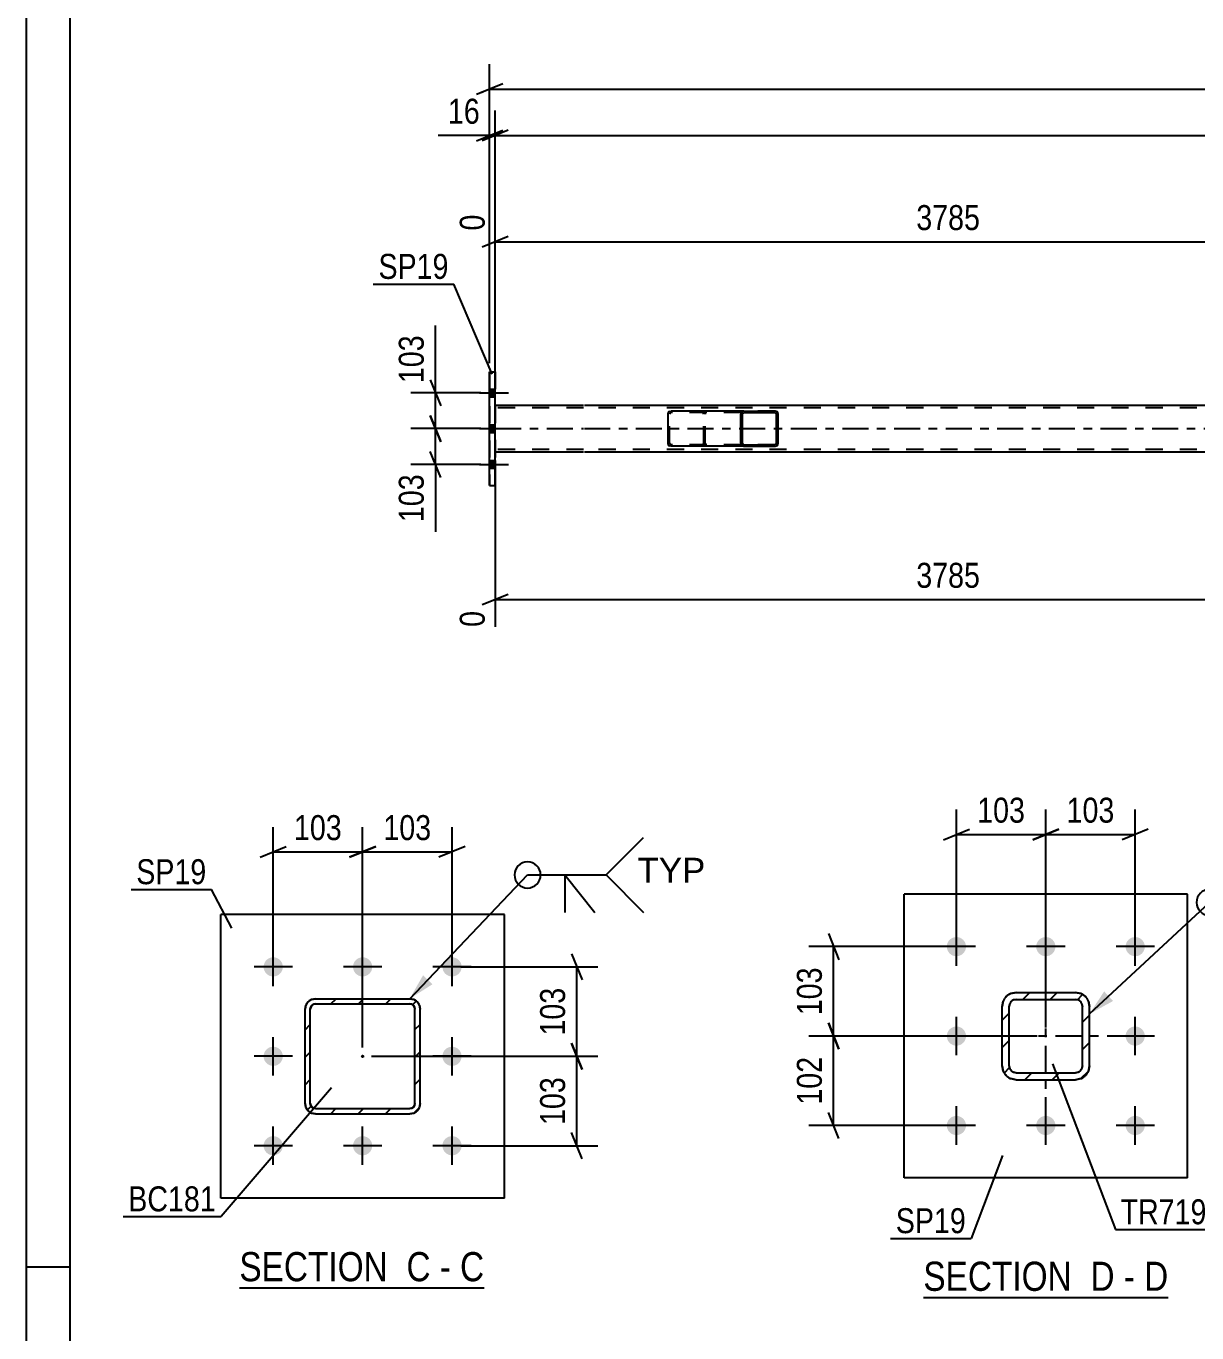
# Model space of a CAD drawing. Header units: millimetres. Extents: x 0 to 841, y 0 to 594.
# Drawn here: x 0 to 134.2, y 141.5 to 291.2 of the extents above; entities that cross this region are included whole.
import ezdxf

# ---------------------------------------------------------------- set-up
doc = ezdxf.new("R2010")
doc.units = ezdxf.units.MM
doc.linetypes.add('DXK_LINE_DOT2', pattern=[3.9198, 1.9599, -1.9599])
doc.linetypes.add('DXK_LINE_DOT3', pattern=[5.9187, 2.979, -0.9799, 0.9799, -0.9799])
doc.styles.add('Arial', font='ARIAL.TTF', dxfattribs={"height": 0.2})
doc.styles.add('Arial Narrow', font='ARIALN.TTF', dxfattribs={"height": 0.2})

# ---------------------------------------------------------------- blocks, each defined once
blk = doc.blocks.new('Unknown-318884928-1133')
at = {"color": 5, "linetype": 'Continuous'}
for p, q in [((0, 594), (0, 0)), ((5, 589), (5, 5)), ((5, 149), (0, 149))]:
    blk.add_line(p, q, dxfattribs=at)
blk = doc.blocks.new('Unknown-318884928-13 - 6972')
at = {"color": 6, "linetype": 'Continuous'}
blk.add_line((24.45, 146.64), (52.52, 146.64), dxfattribs=at)
at = {"color": 0, "linetype": 'Continuous'}
for points in [[(42.56, 147.39), (42.56, 150.89), (24.45, 150.89), (24.45, 147.39)], [(46.38, 147.39), (46.38, 150.89), (43.61, 150.89), (43.61, 147.39)], [(48.7, 147.39), (48.7, 150.89), (47.43, 150.89), (47.43, 147.39)], [(52.52, 147.39), (52.52, 150.89), (49.75, 150.89), (49.75, 147.39)]]:
    blk.add_wipeout(points, dxfattribs=at)
at = {"color": 7, "linetype": 'Continuous', "style": 'Arial Narrow'}
for s, p in [('SECTION ', (24.45, 147.39)), ('C', (43.61, 147.39)), ('C', (49.75, 147.39)), ('-', (47.43, 147.39))]:
    blk.add_text(s, height=3.34, dxfattribs=at).set_placement(p)
blk = doc.blocks.new('Unknown-318884928-14 - 1578')
at = {"color": 6, "linetype": 'Continuous'}
blk.add_line((102.87, 145.54), (130.94, 145.54), dxfattribs=at)
at = {"color": 0, "linetype": 'Continuous'}
for points in [[(120.98, 146.29), (120.98, 149.79), (102.87, 149.79), (102.87, 146.29)], [(124.8, 146.29), (124.8, 149.79), (122.03, 149.79), (122.03, 146.29)], [(127.13, 146.29), (127.13, 149.79), (125.85, 149.79), (125.85, 146.29)], [(130.94, 146.29), (130.94, 149.79), (128.18, 149.79), (128.18, 146.29)]]:
    blk.add_wipeout(points, dxfattribs=at)
at = {"color": 7, "linetype": 'Continuous', "style": 'Arial Narrow'}
for s, p in [('SECTION ', (102.87, 146.29)), ('D', (122.03, 146.29)), ('D', (128.18, 146.29)), ('-', (125.85, 146.29))]:
    blk.add_text(s, height=3.34, dxfattribs=at).set_placement(p)
blk = doc.blocks.new('Part-318884928-5664 - 5561')
at = {"linetype": 'Continuous'}
h = blk.add_hatch(dxfattribs=at)
h.set_pattern_fill('', scale=0.7, style=0, pattern_type=0)
h.set_pattern_definition([(45, (86.1834, 246.9117), (-1.57154, 1.57154), [])])
h.paths.add_polyline_path([(86.21, 246.79), (86.18, 246.91), (86.11, 247.02), (86, 247.08), (85.87, 247.11), (82.29, 247.11), (82.16, 247.08), (82.05, 247.02), (81.98, 246.91), (81.95, 246.79), (81.95, 243.43), (81.98, 243.31), (82.05, 243.2), (82.16, 243.13), (82.29, 243.11), (85.87, 243.11), (86, 243.13), (86.11, 243.2), (86.18, 243.31), (86.21, 243.43)])
h.paths.add_polyline_path([(86.03, 243.37), (85.99, 243.32), (85.93, 243.28), (85.87, 243.27), (82.29, 243.27), (82.23, 243.28), (82.17, 243.32), (82.14, 243.37), (82.12, 243.43), (82.12, 246.79), (82.14, 246.85), (82.17, 246.9), (82.23, 246.94), (82.29, 246.95), (85.87, 246.95), (85.93, 246.94), (85.99, 246.9), (86.03, 246.85), (86.04, 246.79), (86.04, 243.43)])
at = {"color": 2, "linetype": 'Continuous'}
for p, q in [((73.6, 246.79), (73.63, 246.91)), ((73.6, 243.43), (73.6, 246.79)), ((73.81, 247.08), (73.94, 247.11)), ((82.29, 247.11), (73.94, 247.11)), ((81.98, 246.91), (81.95, 246.79)), ((81.95, 243.43), (81.95, 246.79)), ((82.12, 246.79), (82.14, 246.85)), ((82.12, 243.43), (82.12, 246.79)), ((82.14, 246.85), (82.17, 246.9)), ((82.29, 247.11), (82.16, 247.08)), ((82.17, 246.9), (82.23, 246.94)), ((82.23, 246.94), (82.29, 246.95)), ((82.29, 247.11), (85.87, 247.11)), ((82.29, 246.95), (85.87, 246.95)), ((86, 247.08), (85.87, 247.11)), ((85.87, 246.95), (85.93, 246.94)), ((85.93, 246.94), (85.99, 246.9)), ((85.99, 246.9), (86.03, 246.85)), ((86.03, 246.85), (86.04, 246.79)), ((86.04, 243.43), (86.04, 246.79)), ((86.21, 246.79), (86.18, 246.91)), ((86.21, 243.43), (86.21, 246.79)), ((73.63, 243.31), (73.6, 243.43)), ((73.94, 243.11), (73.81, 243.13)), ((82.29, 243.11), (73.94, 243.11)), ((81.95, 243.43), (81.98, 243.31)), ((82.14, 243.37), (82.12, 243.43)), ((82.17, 243.32), (82.14, 243.37)), ((82.16, 243.13), (82.29, 243.11)), ((82.23, 243.28), (82.17, 243.32)), ((82.29, 243.27), (82.23, 243.28)), ((82.29, 243.27), (85.87, 243.27)), ((82.29, 243.11), (85.87, 243.11)), ((85.93, 243.28), (85.87, 243.27)), ((85.87, 243.11), (86, 243.13)), ((85.99, 243.32), (85.93, 243.28)), ((86.03, 243.37), (85.99, 243.32)), ((86.04, 243.43), (86.03, 243.37)), ((86.18, 243.31), (86.21, 243.43))]:
    blk.add_line(p, q, dxfattribs=at)
at = {"color": 7, "linetype": 'DXK_LINE_DOT2'}
for p, q in [((73.79, 246.85), (73.77, 246.79)), ((73.77, 243.43), (73.77, 246.79)), ((73.82, 246.9), (73.79, 246.85)), ((73.88, 246.94), (73.82, 246.9)), ((73.94, 246.95), (73.88, 246.94)), ((85.87, 246.95), (73.94, 246.95)), ((77.52, 247.11), (77.65, 247.08)), ((77.58, 246.94), (77.52, 246.95)), ((77.64, 246.9), (77.58, 246.94)), ((77.68, 246.85), (77.64, 246.9)), ((77.69, 246.79), (77.68, 246.85)), ((77.69, 243.43), (77.69, 246.79)), ((77.83, 246.91), (77.86, 246.79)), ((77.86, 243.43), (77.86, 246.79)), ((85.87, 247.11), (82.29, 247.11)), ((73.77, 243.43), (73.79, 243.37)), ((73.79, 243.37), (73.82, 243.32)), ((73.82, 243.32), (73.88, 243.28)), ((73.88, 243.28), (73.94, 243.27)), ((85.87, 243.27), (73.94, 243.27)), ((77.52, 243.27), (77.58, 243.28)), ((77.65, 243.13), (77.52, 243.11)), ((77.58, 243.28), (77.64, 243.32)), ((77.64, 243.32), (77.68, 243.37)), ((77.68, 243.37), (77.69, 243.43)), ((77.86, 243.43), (77.83, 243.31)), ((85.87, 243.11), (82.29, 243.11))]:
    blk.add_line(p, q, dxfattribs=at)
at = {"color": 2, "linetype": 'Continuous'}
for centre, start, end in [((73.93, 246.78), 110.7583, 155.6801), ((82.28, 246.78), 110.7583, 155.68), ((85.88, 246.78), 24.32, 69.2417), ((73.93, 243.44), 204.3199, 249.2417), ((82.28, 243.44), 204.32, 249.2417), ((85.88, 243.44), 290.7583, 335.68)]:
    blk.add_arc(centre, 0.331, start, end, dxfattribs=at)
at = {"color": 7, "linetype": 'DXK_LINE_DOT2'}
for centre, start, end in [((77.53, 246.78), 24.3199, 69.2417), ((77.53, 243.44), 290.7583, 335.6801)]:
    blk.add_arc(centre, 0.331, start, end, dxfattribs=at)
blk = doc.blocks.new('Part-318884928-5661 - 5561')
at = {"color": 2, "linetype": 'Continuous'}
for p, q in [((53.14, 251.61), (53.78, 251.61)), ((53.14, 238.61), (53.14, 251.61)), ((53.78, 238.61), (53.78, 251.61)), ((53.14, 238.61), (53.78, 238.61))]:
    blk.add_line(p, q, dxfattribs=at)
at = {"color": 7, "linetype": 'DXK_LINE_DOT2'}
for p, q in [((53.14, 251.61), (53.14, 251.61)), ((53.14, 251.61), (53.14, 238.61)), ((53.78, 251.61), (53.78, 238.61)), ((53.14, 238.61), (53.14, 238.61))]:
    blk.add_line(p, q, dxfattribs=at)
blk = doc.blocks.new('Part-318884928-5733 - 5561')
at = {"color": 2, "linetype": 'Continuous'}
for p, q in [((63.9, 247.75), (53.78, 247.75)), ((156.85, 247.75), (64, 247.75)), ((53.78, 242.47), (63.9, 242.47)), ((64, 242.47), (156.85, 242.47))]:
    blk.add_line(p, q, dxfattribs=at)
at = {"color": 7, "linetype": 'DXK_LINE_DOT2'}
for p, q in [((53.78, 247.75), (53.78, 247.75)), ((53.78, 247.75), (53.78, 242.47)), ((53.78, 242.47), (53.78, 247.75)), ((53.78, 247.75), (53.78, 247.75)), ((63.9, 247.51), (53.78, 247.51)), ((726.12, 247.51), (64, 247.51)), ((63.9, 242.71), (53.78, 242.71)), ((726.12, 242.71), (64, 242.71)), ((53.78, 242.47), (53.78, 242.47)), ((53.78, 242.47), (53.78, 242.47))]:
    blk.add_line(p, q, dxfattribs=at)
at = {"color": 7, "linetype": 'DXK_LINE_DOT3'}
for p, q in [((53.78, 245.11), (63.9, 245.11)), ((64, 245.11), (726.12, 245.11))]:
    blk.add_line(p, q, dxfattribs=at)
blk = doc.blocks.new('Bolt-318884928-5783 - 5561')
at = {"linetype": 'Continuous'}
for points in [[(53.78, 248.77), (53.78, 249.65), (53.14, 249.65), (53.14, 248.77)], [(53.78, 248.77), (53.78, 249.65), (53.14, 249.65), (53.14, 248.77)], [(53.78, 248.77), (53.78, 249.65), (53.14, 249.65), (53.14, 248.77)], [(53.78, 244.67), (53.78, 245.55), (53.14, 245.55), (53.14, 244.67)], [(53.78, 244.67), (53.78, 245.55), (53.14, 245.55), (53.14, 244.67)], [(53.78, 240.57), (53.78, 241.45), (53.14, 241.45), (53.14, 240.57)], [(53.78, 240.57), (53.78, 241.45), (53.14, 241.45), (53.14, 240.57)], [(53.78, 240.57), (53.78, 241.45), (53.14, 241.45), (53.14, 240.57)]]:
    blk.add_hatch(color=1, dxfattribs=at).paths.add_polyline_path(points)
at = {"color": 1, "linetype": 'Continuous'}
for p, q in [((51.98, 249.21), (55.3, 249.21)), ((51.98, 249.21), (55.3, 249.21)), ((51.98, 249.21), (55.3, 249.21)), ((53.14, 249.65), (53.78, 249.65)), ((53.14, 249.65), (53.78, 249.65)), ((53.14, 249.65), (53.78, 249.65)), ((53.14, 248.77), (53.78, 248.77)), ((53.14, 248.77), (53.78, 248.77)), ((53.14, 248.77), (53.78, 248.77)), ((51.98, 245.11), (55.3, 245.11)), ((51.98, 245.11), (55.3, 245.11)), ((53.14, 245.55), (53.78, 245.55)), ((53.14, 245.55), (53.78, 245.55)), ((53.14, 244.67), (53.78, 244.67)), ((53.14, 244.67), (53.78, 244.67)), ((53.14, 241.45), (53.78, 241.45)), ((53.14, 241.45), (53.78, 241.45)), ((53.14, 241.45), (53.78, 241.45)), ((51.98, 241.01), (55.3, 241.01)), ((51.98, 241.01), (55.3, 241.01)), ((51.98, 241.01), (55.3, 241.01)), ((53.14, 240.57), (53.78, 240.57)), ((53.14, 240.57), (53.78, 240.57)), ((53.14, 240.57), (53.78, 240.57))]:
    blk.add_line(p, q, dxfattribs=at)
blk = doc.blocks.new('Bolt-318884928-7045 - 6972')
at = {"linetype": 'Continuous'}
for points in [[(28.33, 182.32, -1), (28.33, 184.52, -1)], [(38.58, 182.32, -1), (38.58, 184.52, -1)], [(48.83, 182.32, -1), (48.83, 184.52, -1)], [(28.33, 172.07, -1), (28.33, 174.27, -1)], [(48.83, 172.07, -1), (48.83, 174.27, -1)], [(28.33, 161.82, -1), (28.33, 164.02, -1)], [(38.58, 161.82, -1), (38.58, 164.02, -1)], [(48.83, 161.82, -1), (48.83, 164.02, -1)]]:
    blk.add_hatch(color=1, dxfattribs=at).paths.add_polyline_path(points)
at = {"color": 1, "linetype": 'Continuous'}
for p, q in [((28.33, 181.22), (28.33, 185.62)), ((38.58, 181.22), (38.58, 185.62)), ((48.83, 181.22), (48.83, 185.62)), ((30.53, 183.42), (26.13, 183.42)), ((40.78, 183.42), (36.38, 183.42)), ((51.03, 183.42), (46.63, 183.42)), ((28.33, 170.97), (28.33, 175.37)), ((48.83, 170.97), (48.83, 175.37)), ((30.53, 173.17), (26.13, 173.17)), ((51.03, 173.17), (46.63, 173.17)), ((28.33, 160.72), (28.33, 165.12)), ((38.58, 160.72), (38.58, 165.12)), ((48.83, 160.72), (48.83, 165.12)), ((30.53, 162.92), (26.13, 162.92)), ((40.78, 162.92), (36.38, 162.92)), ((51.03, 162.92), (46.63, 162.92))]:
    blk.add_line(p, q, dxfattribs=at)
blk = doc.blocks.new('Part-318884928-7051 - 6972')
at = {"color": 2, "linetype": 'Continuous'}
for p, q in [((54.83, 189.42), (22.33, 189.42)), ((22.33, 156.92), (22.33, 189.42)), ((54.83, 156.92), (54.83, 189.42)), ((54.83, 156.92), (22.33, 156.92))]:
    blk.add_line(p, q, dxfattribs=at)
blk = doc.blocks.new('Part-318884928-7102 - 6972')
at = {"linetype": 'Continuous'}
h = blk.add_hatch(dxfattribs=at)
h.set_pattern_fill('', scale=0.7, style=0, pattern_type=0)
h.set_pattern_definition([(45, (44.441, 166.6632), (-1.57154, 1.57154), [])])
h.paths.add_polyline_path([(43.98, 166.57), (44.44, 166.66), (44.83, 166.92), (45.09, 167.31), (45.18, 167.77), (45.18, 178.57), (45.09, 179.03), (44.83, 179.42), (44.44, 179.68), (43.98, 179.77), (33.18, 179.77), (32.72, 179.68), (32.33, 179.42), (32.07, 179.03), (31.98, 178.57), (31.98, 167.77), (32.07, 167.31), (32.33, 166.92), (32.72, 166.66), (33.18, 166.57)])
h.paths.add_polyline_path([(33.18, 167.17), (32.95, 167.22), (32.76, 167.35), (32.63, 167.54), (32.58, 167.77), (32.58, 178.57), (32.63, 178.8), (32.76, 179), (32.95, 179.13), (33.18, 179.17), (43.98, 179.17), (44.21, 179.13), (44.41, 179), (44.54, 178.8), (44.58, 178.57), (44.58, 167.77), (44.54, 167.54), (44.41, 167.35), (44.21, 167.22), (43.98, 167.17)])
blk.add_hatch(color=30, dxfattribs=at).paths.add_polyline_path([(38.58, 173.07, -1), (38.58, 173.27, -1)])
at = {"color": 7, "linetype": 'DXK_LINE_DOT2'}
for p, q in [((32.72, 179.68), (33.18, 179.77)), ((33.18, 179.77), (43.98, 179.77)), ((43.98, 179.77), (44.44, 179.68)), ((31.98, 178.57), (32.07, 179.03)), ((31.98, 167.77), (31.98, 178.57)), ((32.63, 178.8), (32.58, 178.57)), ((32.58, 167.77), (32.58, 178.57)), ((32.76, 179), (32.63, 178.8)), ((32.95, 179.13), (32.76, 179)), ((33.18, 179.17), (32.95, 179.13)), ((33.18, 179.17), (43.98, 179.17)), ((44.21, 179.13), (43.98, 179.17)), ((44.41, 179), (44.21, 179.13)), ((44.54, 178.8), (44.41, 179)), ((44.58, 178.57), (44.54, 178.8)), ((44.58, 167.77), (44.58, 178.57)), ((45.09, 179.03), (45.18, 178.57)), ((45.18, 167.77), (45.18, 178.57)), ((32.07, 167.31), (31.98, 167.77)), ((32.58, 167.77), (32.63, 167.54)), ((44.54, 167.54), (44.58, 167.77)), ((45.18, 167.77), (45.09, 167.31)), ((32.63, 167.54), (32.76, 167.35)), ((33.18, 166.57), (32.72, 166.66)), ((32.76, 167.35), (32.95, 167.22)), ((32.95, 167.22), (33.18, 167.17)), ((33.18, 167.17), (43.98, 167.17)), ((33.18, 166.57), (43.98, 166.57)), ((43.98, 167.17), (44.21, 167.22)), ((44.44, 166.66), (43.98, 166.57)), ((44.21, 167.22), (44.41, 167.35)), ((44.41, 167.35), (44.54, 167.54))]:
    blk.add_line(p, q, dxfattribs=at)
at = {"color": 2, "linetype": 'Continuous'}
for p, q in [((33.18, 179.77), (32.72, 179.68)), ((33.18, 179.77), (43.98, 179.77)), ((44.44, 179.68), (43.98, 179.77)), ((32.07, 179.03), (31.98, 178.57)), ((31.98, 167.77), (31.98, 178.57)), ((32.58, 178.57), (32.63, 178.8)), ((32.58, 167.77), (32.58, 178.57)), ((32.63, 178.8), (32.76, 179)), ((32.76, 179), (32.95, 179.13)), ((32.95, 179.13), (33.18, 179.17)), ((33.18, 179.17), (43.98, 179.17)), ((43.98, 179.17), (44.21, 179.13)), ((44.21, 179.13), (44.41, 179)), ((44.41, 179), (44.54, 178.8)), ((44.54, 178.8), (44.58, 178.57)), ((44.58, 167.77), (44.58, 178.57)), ((45.18, 178.57), (45.09, 179.03)), ((45.18, 167.77), (45.18, 178.57)), ((31.98, 167.77), (32.07, 167.31)), ((32.63, 167.54), (32.58, 167.77)), ((44.58, 167.77), (44.54, 167.54)), ((45.09, 167.31), (45.18, 167.77)), ((32.76, 167.35), (32.63, 167.54)), ((32.72, 166.66), (33.18, 166.57)), ((32.95, 167.22), (32.76, 167.35)), ((33.18, 167.17), (32.95, 167.22)), ((33.18, 167.17), (43.98, 167.17)), ((33.18, 166.57), (43.98, 166.57)), ((44.21, 167.22), (43.98, 167.17)), ((43.98, 166.57), (44.44, 166.66)), ((44.41, 167.35), (44.21, 167.22)), ((44.54, 167.54), (44.41, 167.35))]:
    blk.add_line(p, q, dxfattribs=at)
at = {"color": 7, "linetype": 'DXK_LINE_DOT3'}
blk.add_line((38.58, 173.17), (38.58, 173.17), dxfattribs=at)
at = {"color": 30, "linetype": 'DXK_LINE_DOT3'}
blk.add_line((38.58, 173.17), (38.58, 173.17), dxfattribs=at)
at = {"color": 30, "linetype": 'Continuous'}
blk.add_circle((38.58, 173.17), 0.1, dxfattribs=at)
at = {"color": 7, "linetype": 'DXK_LINE_DOT2'}
for centre, start, end in [((33.18, 178.57), 112.5, 157.5), ((43.98, 178.57), 22.5, 67.5), ((33.18, 167.77), 202.5, 247.5), ((43.98, 167.77), 292.5, 337.5)]:
    blk.add_arc(centre, 1.2, start, end, dxfattribs=at)
at = {"color": 2, "linetype": 'Continuous'}
for centre, start, end in [((33.18, 178.57), 112.5, 157.5), ((43.98, 178.57), 22.5, 67.5), ((33.18, 167.77), 202.5, 247.5), ((43.98, 167.77), 292.5, 337.5)]:
    blk.add_arc(centre, 1.2, start, end, dxfattribs=at)
blk = doc.blocks.new('Part-318884928-1752 - 1578')
at = {"linetype": 'Continuous'}
h = blk.add_hatch(dxfattribs=at)
h.set_pattern_fill('', scale=0.7, style=0, pattern_type=0)
h.set_pattern_definition([(45, (120.9213, 170.6143), (-1.57154, 1.57154), [])])
h.paths.add_polyline_path([(120.31, 170.49), (120.92, 170.61), (121.44, 170.96), (121.79, 171.48), (121.91, 172.09), (121.91, 178.89), (121.79, 179.5), (121.44, 180.02), (120.92, 180.37), (120.31, 180.49), (113.51, 180.49), (112.9, 180.37), (112.38, 180.02), (112.03, 179.5), (111.91, 178.89), (111.91, 172.09), (112.03, 171.48), (112.38, 170.96), (112.9, 170.61), (113.51, 170.49)])
h.paths.add_polyline_path([(113.51, 171.29), (113.2, 171.35), (112.94, 171.53), (112.77, 171.79), (112.71, 172.09), (112.71, 178.89), (112.77, 179.2), (112.94, 179.46), (113.2, 179.63), (113.51, 179.69), (120.31, 179.69), (120.62, 179.63), (120.87, 179.46), (121.05, 179.2), (121.11, 178.89), (121.11, 172.09), (121.05, 171.79), (120.87, 171.53), (120.62, 171.35), (120.31, 171.29)])
at = {"color": 7, "linetype": 'DXK_LINE_DOT3'}
for p, q in [((116.91, 165.49), (116.91, 185.49)), ((126.91, 175.49), (106.91, 175.49))]:
    blk.add_line(p, q, dxfattribs=at)
at = {"color": 7, "linetype": 'DXK_LINE_DOT2'}
for p, q in [((112.9, 180.37), (113.51, 180.49)), ((113.51, 180.49), (120.31, 180.49)), ((120.31, 180.49), (120.92, 180.37)), ((111.91, 178.89), (112.03, 179.5)), ((111.91, 172.09), (111.91, 178.89)), ((112.77, 179.2), (112.71, 178.89)), ((112.71, 172.09), (112.71, 178.89)), ((113.51, 179.69), (113.2, 179.63)), ((113.51, 179.69), (120.31, 179.69)), ((120.62, 179.63), (120.31, 179.69)), ((121.11, 178.89), (121.05, 179.2)), ((121.11, 172.09), (121.11, 178.89)), ((121.79, 179.5), (121.91, 178.89)), ((121.91, 172.09), (121.91, 178.89)), ((112.03, 171.48), (111.91, 172.09)), ((112.71, 172.09), (112.77, 171.79)), ((113.2, 171.35), (113.51, 171.29)), ((113.51, 171.29), (120.31, 171.29)), ((120.31, 171.29), (120.62, 171.35)), ((121.05, 171.79), (121.11, 172.09)), ((121.91, 172.09), (121.79, 171.48)), ((113.51, 170.49), (112.9, 170.61)), ((113.51, 170.49), (120.31, 170.49)), ((120.92, 170.61), (120.31, 170.49))]:
    blk.add_line(p, q, dxfattribs=at)
at = {"color": 2, "linetype": 'Continuous'}
for p, q in [((113.51, 180.49), (112.9, 180.37)), ((113.51, 180.49), (120.31, 180.49)), ((120.92, 180.37), (120.31, 180.49)), ((112.03, 179.5), (111.91, 178.89)), ((111.91, 172.09), (111.91, 178.89)), ((112.71, 178.89), (112.77, 179.2)), ((112.71, 172.09), (112.71, 178.89)), ((113.2, 179.63), (113.51, 179.69)), ((113.51, 179.69), (120.31, 179.69)), ((120.31, 179.69), (120.62, 179.63)), ((121.05, 179.2), (121.11, 178.89)), ((121.11, 172.09), (121.11, 178.89)), ((121.91, 178.89), (121.79, 179.5)), ((121.91, 172.09), (121.91, 178.89)), ((111.91, 172.09), (112.03, 171.48)), ((112.77, 171.79), (112.71, 172.09)), ((113.51, 171.29), (113.2, 171.35)), ((113.51, 171.29), (120.31, 171.29)), ((120.62, 171.35), (120.31, 171.29)), ((121.11, 172.09), (121.05, 171.79)), ((121.79, 171.48), (121.91, 172.09)), ((112.9, 170.61), (113.51, 170.49)), ((113.51, 170.49), (120.31, 170.49)), ((120.31, 170.49), (120.92, 170.61))]:
    blk.add_line(p, q, dxfattribs=at)
at = {"color": 7, "linetype": 'DXK_LINE_DOT2'}
for centre, radius, start, end in [((113.51, 178.89), 1.6, 112.5, 157.5), ((120.31, 178.89), 1.6, 22.5, 67.5), ((113.51, 178.89), 0.8, 112.5, 157.5), ((120.31, 178.89), 0.8, 22.5, 67.5), ((113.51, 172.09), 1.6, 202.5, 247.5), ((113.51, 172.09), 0.8, 202.5, 247.5), ((120.31, 172.09), 0.8, 292.5, 337.5), ((120.31, 172.09), 1.6, 292.5, 337.5)]:
    blk.add_arc(centre, radius, start, end, dxfattribs=at)
at = {"color": 2, "linetype": 'Continuous'}
for centre, radius, start, end in [((113.51, 178.89), 1.6, 112.5, 157.5), ((120.31, 178.89), 1.6, 22.5, 67.5), ((113.51, 178.89), 0.8, 112.5, 157.5), ((120.31, 178.89), 0.8, 22.5, 67.5), ((113.51, 172.09), 1.6, 202.5, 247.5), ((113.51, 172.09), 0.8, 202.5, 247.5), ((120.31, 172.09), 0.8, 292.5, 337.5), ((120.31, 172.09), 1.6, 292.5, 337.5)]:
    blk.add_arc(centre, radius, start, end, dxfattribs=at)
blk = doc.blocks.new('Bolt-318884928-1592 - 1578')
at = {"linetype": 'Continuous'}
for points in [[(106.66, 184.64, -1), (106.66, 186.84, -1)], [(116.91, 184.64, -1), (116.91, 186.84, -1)], [(127.16, 184.64, -1), (127.16, 186.84, -1)], [(106.66, 174.39, -1), (106.66, 176.59, -1)], [(127.16, 174.39, -1), (127.16, 176.59, -1)], [(106.66, 164.14, -1), (106.66, 166.34, -1)], [(116.91, 164.14, -1), (116.91, 166.34, -1)], [(127.16, 164.14, -1), (127.16, 166.34, -1)]]:
    blk.add_hatch(color=1, dxfattribs=at).paths.add_polyline_path(points)
at = {"color": 1, "linetype": 'Continuous'}
for p, q in [((106.66, 183.54), (106.66, 187.94)), ((116.91, 183.54), (116.91, 187.94)), ((127.16, 183.54), (127.16, 187.94)), ((108.86, 185.74), (104.46, 185.74)), ((119.11, 185.74), (114.71, 185.74)), ((129.36, 185.74), (124.96, 185.74)), ((106.66, 173.29), (106.66, 177.69)), ((127.16, 173.29), (127.16, 177.69)), ((108.86, 175.49), (104.46, 175.49)), ((129.36, 175.49), (124.96, 175.49)), ((106.66, 163.04), (106.66, 167.44)), ((116.91, 163.04), (116.91, 167.44)), ((127.16, 163.04), (127.16, 167.44)), ((108.86, 165.24), (104.46, 165.24)), ((119.11, 165.24), (114.71, 165.24)), ((129.36, 165.24), (124.96, 165.24))]:
    blk.add_line(p, q, dxfattribs=at)
blk = doc.blocks.new('Part-318884928-1631 - 1578')
at = {"color": 2, "linetype": 'Continuous'}
for p, q in [((133.16, 191.74), (100.66, 191.74)), ((100.66, 159.24), (100.66, 191.74)), ((133.16, 159.24), (133.16, 191.74)), ((133.16, 159.24), (100.66, 159.24))]:
    blk.add_line(p, q, dxfattribs=at)
blk = doc.blocks.new('StraightDimension-318884928-5924 - 5561')
at = {"color": 7, "linetype": 'Continuous'}
for p, q in [((53.14, 252.61), (53.14, 281.56)), ((53.78, 250.68), (53.78, 281.56)), ((53.14, 278.71), (47.24, 278.71)), ((53.14, 278.71), (47.24, 278.71)), ((51.64, 278.11), (54.64, 279.31)), ((55.28, 279.31), (52.28, 278.11)), ((53.14, 278.71), (53.78, 278.71))]:
    blk.add_line(p, q, dxfattribs=at)
at = {"color": 0}
blk.add_wipeout([(52.62, 279.46), (52.62, 283.66), (47.76, 283.66), (47.76, 279.46)], dxfattribs=at)
at = {"color": 3, "style": 'Arial Narrow'}
blk.add_text('16', height=2.863, dxfattribs=at).set_placement((48.36, 280.06))
blk = doc.blocks.new('StraightDimension-318884928-5867 - 5561')
at = {"color": 7, "linetype": 'Continuous'}
for p, q in [((157.65, 257.15), (157.65, 275.13)), ((53.78, 248.75), (53.78, 269.65)), ((55.28, 267.12), (52.28, 265.92)), ((156.15, 265.92), (159.15, 267.12)), ((53.78, 266.52), (157.65, 266.52))]:
    blk.add_line(p, q, dxfattribs=at)
at = {"color": 0}
blk.add_wipeout([(109.98, 267.27), (109.98, 271.47), (101.46, 271.47), (101.46, 267.27)], dxfattribs=at)
at = {"color": 3, "style": 'Arial Narrow'}
blk.add_text('3785', height=2.863, dxfattribs=at).set_placement((102.06, 267.87))
at = {"color": 0, "linetype": 'Continuous'}
for points in [[(157.05, 275.73), (152.85, 275.73), (152.85, 267.22), (157.05, 267.22)], [(53.18, 270.25), (48.98, 270.25), (48.98, 267.22), (53.18, 267.22)]]:
    blk.add_wipeout(points, dxfattribs=at)
at = {"color": 3, "linetype": 'Continuous', "style": 'Arial Narrow'}
for s, height, p in [('3785', 2.863, (156.45, 267.82)), ('0', 2.86, (52.58, 267.82))]:
    blk.add_text(s, height=height, rotation=90.0002, dxfattribs=at).set_placement(p)
blk = doc.blocks.new('StraightDimension-318884928-5890 - 5561')
at = {"color": 7, "linetype": 'Continuous'}
for p, q in [((53.14, 252.61), (53.14, 286.87)), ((54.64, 284.62), (51.64, 283.42)), ((53.14, 284.02), (736.98, 284.02))]:
    blk.add_line(p, q, dxfattribs=at)
blk = doc.blocks.new('StraightDimension-318884928-5918 - 5561')
at = {"color": 7, "linetype": 'Continuous'}
for p, q in [((53.78, 241.47), (53.78, 222.39)), ((157.65, 233.07), (157.65, 216.91)), ((55.28, 226.12), (52.28, 224.92)), ((53.78, 225.52), (157.65, 225.52)), ((156.15, 224.92), (159.15, 226.12))]:
    blk.add_line(p, q, dxfattribs=at)
at = {"color": 0}
blk.add_wipeout([(109.98, 226.27), (109.98, 230.47), (101.46, 230.47), (101.46, 226.27)], dxfattribs=at)
at = {"color": 3, "style": 'Arial Narrow'}
blk.add_text('3785', height=2.863, dxfattribs=at).set_placement((102.06, 226.87))
at = {"color": 0, "linetype": 'Continuous'}
for points in [[(53.18, 224.82), (48.98, 224.82), (48.98, 221.79), (53.18, 221.79)], [(157.05, 224.82), (152.85, 224.82), (152.85, 216.31), (157.05, 216.31)]]:
    blk.add_wipeout(points, dxfattribs=at)
at = {"color": 3, "linetype": 'Continuous', "style": 'Arial Narrow'}
for s, height, p in [('0', 2.86, (52.58, 222.39)), ('3785', 2.863, (156.45, 216.91))]:
    blk.add_text(s, height=height, rotation=90.0002, dxfattribs=at).set_placement(p)
blk = doc.blocks.new('StraightDimension-318884928-5934 - 5561')
at = {"color": 7, "linetype": 'Continuous'}
for p, q in [((53.78, 250.68), (53.78, 281.56)), ((55.28, 279.31), (52.28, 278.11)), ((53.78, 278.71), (736.34, 278.71))]:
    blk.add_line(p, q, dxfattribs=at)
blk = doc.blocks.new('StraightDimension-318884928-5955 - 5561')
at = {"color": 7, "linetype": 'Continuous'}
for p, q in [((46.94, 249.21), (46.94, 256.94)), ((46.94, 249.21), (46.94, 256.94)), ((46.34, 250.71), (47.54, 247.71)), ((52.14, 249.21), (44.09, 249.21)), ((46.94, 245.11), (46.94, 249.21)), ((47.54, 243.61), (46.34, 246.61)), ((52.14, 245.11), (44.09, 245.11))]:
    blk.add_line(p, q, dxfattribs=at)
at = {"color": 0}
blk.add_wipeout([(46.19, 256.42), (41.99, 256.42), (41.99, 249.73), (46.19, 249.73)], dxfattribs=at)
at = {"color": 3, "style": 'Arial Narrow'}
blk.add_text('103', height=2.863, rotation=90.0002, dxfattribs=at).set_placement((45.59, 250.33))
blk = doc.blocks.new('StraightDimension-318884928-5963 - 5561')
at = {"color": 7, "linetype": 'Continuous'}
for p, q in [((46.34, 246.61), (47.54, 243.61)), ((52.14, 245.11), (44.09, 245.11)), ((46.94, 241.01), (46.94, 245.11)), ((47.54, 239.51), (46.34, 242.51)), ((52.14, 241.01), (44.09, 241.01)), ((46.94, 241.01), (46.94, 233.27)), ((46.94, 241.01), (46.94, 233.27))]:
    blk.add_line(p, q, dxfattribs=at)
at = {"color": 0}
blk.add_wipeout([(46.19, 240.48), (41.99, 240.48), (41.99, 233.8), (46.19, 233.8)], dxfattribs=at)
at = {"color": 3, "style": 'Arial Narrow'}
blk.add_text('103', height=2.863, rotation=90.0002, dxfattribs=at).set_placement((45.59, 234.4))
blk = doc.blocks.new('StraightDimension-318884928-7145 - 6972')
at = {"color": 7, "linetype": 'Continuous'}
for p, q in [((62.54, 184.92), (63.74, 181.92)), ((49.83, 183.42), (65.54, 183.42)), ((63.14, 173.17), (63.14, 183.42)), ((63.74, 171.67), (62.54, 174.67)), ((39.58, 173.17), (65.54, 173.17))]:
    blk.add_line(p, q, dxfattribs=at)
at = {"color": 0}
blk.add_wipeout([(62.39, 181.64), (58.19, 181.64), (58.19, 174.95), (62.39, 174.95)], dxfattribs=at)
at = {"color": 3, "style": 'Arial Narrow'}
blk.add_text('103', height=2.863, rotation=90.0002, dxfattribs=at).set_placement((61.79, 175.55))
blk = doc.blocks.new('StraightDimension-318884928-7154 - 6972')
at = {"color": 7, "linetype": 'Continuous'}
for p, q in [((62.54, 174.67), (63.74, 171.67)), ((39.58, 173.17), (65.54, 173.17)), ((63.14, 162.92), (63.14, 173.17)), ((63.74, 161.42), (62.54, 164.42)), ((49.83, 162.92), (65.54, 162.92))]:
    blk.add_line(p, q, dxfattribs=at)
at = {"color": 0}
blk.add_wipeout([(62.39, 171.39), (58.19, 171.39), (58.19, 164.7), (62.39, 164.7)], dxfattribs=at)
at = {"color": 3, "style": 'Arial Narrow'}
blk.add_text('103', height=2.863, rotation=90.0002, dxfattribs=at).set_placement((61.79, 165.3))
blk = doc.blocks.new('StraightDimension-318884928-7164 - 6972')
at = {"color": 7, "linetype": 'Continuous'}
for p, q in [((38.58, 174.17), (38.58, 199.45)), ((48.83, 184.42), (48.83, 199.45)), ((37.08, 196), (40.08, 197.2)), ((38.58, 196.6), (48.83, 196.6)), ((50.33, 197.2), (47.33, 196))]:
    blk.add_line(p, q, dxfattribs=at)
at = {"color": 0}
blk.add_wipeout([(47.05, 197.35), (47.05, 201.55), (40.36, 201.55), (40.36, 197.35)], dxfattribs=at)
at = {"color": 3, "style": 'Arial Narrow'}
blk.add_text('103', height=2.863, dxfattribs=at).set_placement((40.96, 197.95))
blk = doc.blocks.new('StraightDimension-318884928-7173 - 6972')
at = {"color": 7, "linetype": 'Continuous'}
for p, q in [((28.33, 184.42), (28.33, 199.45)), ((38.58, 174.17), (38.58, 199.45)), ((26.83, 196), (29.83, 197.2)), ((28.33, 196.6), (38.58, 196.6)), ((40.08, 197.2), (37.08, 196))]:
    blk.add_line(p, q, dxfattribs=at)
at = {"color": 0}
blk.add_wipeout([(36.8, 197.35), (36.8, 201.55), (30.11, 201.55), (30.11, 197.35)], dxfattribs=at)
at = {"color": 3, "style": 'Arial Narrow'}
blk.add_text('103', height=2.863, dxfattribs=at).set_placement((30.71, 197.95))
blk = doc.blocks.new('StraightDimension-318884928-1771 - 1578')
at = {"color": 7, "linetype": 'Continuous'}
for p, q in [((106.66, 186.74), (106.66, 201.45)), ((116.91, 176.49), (116.91, 201.45)), ((105.16, 198), (108.16, 199.2)), ((118.41, 199.2), (115.41, 198)), ((106.66, 198.6), (116.91, 198.6))]:
    blk.add_line(p, q, dxfattribs=at)
at = {"color": 0}
blk.add_wipeout([(115.13, 199.35), (115.13, 203.55), (108.44, 203.55), (108.44, 199.35)], dxfattribs=at)
at = {"color": 3, "style": 'Arial Narrow'}
blk.add_text('103', height=2.863, dxfattribs=at).set_placement((109.04, 199.95))
blk = doc.blocks.new('StraightDimension-318884928-1791 - 1578')
at = {"color": 7, "linetype": 'Continuous'}
for p, q in [((116.91, 176.49), (116.91, 201.45)), ((127.16, 186.74), (127.16, 201.45)), ((115.41, 198), (118.41, 199.2)), ((128.66, 199.2), (125.66, 198)), ((116.91, 198.6), (127.16, 198.6))]:
    blk.add_line(p, q, dxfattribs=at)
at = {"color": 0}
blk.add_wipeout([(125.38, 199.35), (125.38, 203.55), (118.69, 203.55), (118.69, 199.35)], dxfattribs=at)
at = {"color": 3, "style": 'Arial Narrow'}
blk.add_text('103', height=2.863, dxfattribs=at).set_placement((119.29, 199.95))
blk = doc.blocks.new('StraightDimension-318884928-1809 - 1578')
at = {"color": 7, "linetype": 'Continuous'}
for p, q in [((91.98, 187.24), (93.18, 184.24)), ((105.66, 185.74), (89.73, 185.74)), ((92.58, 175.49), (92.58, 185.74)), ((93.18, 173.99), (91.98, 176.99)), ((115.91, 175.49), (89.73, 175.49))]:
    blk.add_line(p, q, dxfattribs=at)
at = {"color": 0}
blk.add_wipeout([(91.83, 183.96), (87.63, 183.96), (87.63, 177.28), (91.83, 177.28)], dxfattribs=at)
at = {"color": 3, "style": 'Arial Narrow'}
blk.add_text('103', height=2.863, rotation=90.0002, dxfattribs=at).set_placement((91.23, 177.88))
blk = doc.blocks.new('StraightDimension-318884928-1826 - 1578')
at = {"color": 7, "linetype": 'Continuous'}
for p, q in [((91.98, 176.99), (93.18, 173.99)), ((115.91, 175.49), (89.73, 175.49)), ((92.58, 165.24), (92.58, 175.49)), ((93.18, 163.74), (91.98, 166.74)), ((105.66, 165.24), (89.73, 165.24))]:
    blk.add_line(p, q, dxfattribs=at)
at = {"color": 0}
blk.add_wipeout([(91.83, 173.71), (87.63, 173.71), (87.63, 167.03), (91.83, 167.03)], dxfattribs=at)
at = {"color": 3, "style": 'Arial Narrow'}
blk.add_text('102', height=2.863, rotation=90.0002, dxfattribs=at).set_placement((91.23, 167.63))
blk = doc.blocks.new('Mark-318884928-5657 - 5561')
at = {"color": 0}
blk.add_wipeout([(48.44, 262.28), (48.44, 265.28), (40.4, 265.28), (40.4, 262.28)], dxfattribs=at)
blk.add_wipeout([(48.44, 262.28), (48.44, 265.28), (40.4, 265.28), (40.4, 262.28)], dxfattribs=at)
at = {"color": 30, "linetype": 'Continuous'}
for p in [(39.8, 261.68), (53.43, 251.34)]:
    blk.add_line(p, (49.04, 261.68), dxfattribs=at)
at = {"color": 3, "style": 'Arial Narrow'}
blk.add_text('SP19', height=2.863, dxfattribs=at).set_placement((40.4, 262.28))
blk = doc.blocks.new('WeldMark-318884928-7182 - 6972')
at = {"linetype": 'Continuous'}
blk.add_hatch(color=30, dxfattribs=at).paths.add_polyline_path([(46.59, 181.43), (43.98, 179.77), (45.51, 182.46)])
at = {"color": 30, "linetype": 'Continuous'}
for p, q in [((43.98, 179.77), (57.49, 193.96)), ((57.49, 193.96), (66.49, 193.96))]:
    blk.add_line(p, q, dxfattribs=at)
at = {"color": 3, "linetype": 'Continuous'}
for q in [(65.2, 189.67), (61.77, 189.67)]:
    blk.add_line((61.77, 193.96), q, dxfattribs=at)
for start, end in [(90, 270), (270, 90)]:
    blk.add_arc((57.49, 193.96), 1.5, start, end, dxfattribs=at)
at = {"color": 0, "linetype": 'Continuous'}
blk.add_wipeout([(77.86, 193.06), (77.86, 196.06), (70.09, 196.06), (70.09, 193.06)], dxfattribs=at)
blk.add_wipeout([(77.86, 193.06), (77.86, 196.06), (70.09, 196.06), (70.09, 193.06)], dxfattribs=at)
at = {"color": 3, "linetype": 'Continuous'}
for q in [(70.77, 198.25), (70.77, 189.67)]:
    blk.add_line((66.49, 193.96), q, dxfattribs=at)
at = {"color": 3, "linetype": 'Continuous', "style": 'Arial'}
blk.add_text('TYP', height=2.865, dxfattribs=at).set_placement((70.09, 193.06))
blk = doc.blocks.new('Mark-318884928-7047 - 6972')
at = {"color": 0}
blk.add_wipeout([(20.67, 192.9), (20.67, 195.9), (12.63, 195.9), (12.63, 192.9)], dxfattribs=at)
blk.add_wipeout([(20.67, 192.9), (20.67, 195.9), (12.63, 195.9), (12.63, 192.9)], dxfattribs=at)
at = {"color": 30, "linetype": 'Continuous'}
for p in [(12.03, 192.3), (23.58, 187.84)]:
    blk.add_line(p, (21.27, 192.3), dxfattribs=at)
at = {"color": 3, "style": 'Arial Narrow'}
blk.add_text('SP19', height=2.863, dxfattribs=at).set_placement((12.63, 192.9))
blk = doc.blocks.new('Mark-318884928-7098 - 6972')
at = {"color": 0}
blk.add_wipeout([(21.76, 155.4), (21.76, 158.4), (11.71, 158.4), (11.71, 155.4)], dxfattribs=at)
blk.add_wipeout([(21.76, 155.4), (21.76, 158.4), (11.71, 158.4), (11.71, 155.4)], dxfattribs=at)
at = {"color": 30, "linetype": 'Continuous'}
for p in [(35.03, 169.54), (11.11, 154.8)]:
    blk.add_line(p, (22.36, 154.8), dxfattribs=at)
at = {"color": 3, "style": 'Arial Narrow'}
blk.add_text('BC181', height=2.863, dxfattribs=at).set_placement((11.71, 155.4))
blk = doc.blocks.new('Mark-318884928-1627 - 1578')
at = {"color": 0}
blk.add_wipeout([(107.75, 152.9), (107.75, 155.9), (99.71, 155.9), (99.71, 152.9)], dxfattribs=at)
blk.add_wipeout([(107.75, 152.9), (107.75, 155.9), (99.71, 155.9), (99.71, 152.9)], dxfattribs=at)
at = {"color": 30, "linetype": 'Continuous'}
for p in [(111.95, 161.81), (99.11, 152.3)]:
    blk.add_line(p, (108.35, 152.3), dxfattribs=at)
at = {"color": 3, "style": 'Arial Narrow'}
blk.add_text('SP19', height=2.863, dxfattribs=at).set_placement((99.71, 152.9))
blk = doc.blocks.new('WeldMark-318884928-1843 - 1578')
at = {"linetype": 'Continuous'}
blk.add_hatch(color=30, dxfattribs=at).paths.add_polyline_path([(124.62, 179.51), (121.91, 178.02), (123.6, 180.61)])
at = {"color": 30, "linetype": 'Continuous'}
for p, q in [((121.91, 178.02), (135.69, 190.81)), ((135.69, 190.81), (144.69, 190.81))]:
    blk.add_line(p, q, dxfattribs=at)
at = {"color": 3, "linetype": 'Continuous'}
for q in [(143.4, 186.52), (139.97, 186.52)]:
    blk.add_line((139.97, 190.81), q, dxfattribs=at)
for start, end in [(90, 270), (270, 90)]:
    blk.add_arc((135.69, 190.81), 1.5, start, end, dxfattribs=at)
at = {"color": 0, "linetype": 'Continuous'}
blk.add_wipeout([(156.06, 189.91), (156.06, 192.91), (148.29, 192.91), (148.29, 189.91)], dxfattribs=at)
blk.add_wipeout([(156.06, 189.91), (156.06, 192.91), (148.29, 192.91), (148.29, 189.91)], dxfattribs=at)
at = {"color": 3, "linetype": 'Continuous'}
for q in [(148.97, 195.09), (148.97, 186.52)]:
    blk.add_line((144.69, 190.81), q, dxfattribs=at)
at = {"color": 3, "linetype": 'Continuous', "style": 'Arial'}
blk.add_text('TYP', height=2.865, dxfattribs=at).set_placement((148.29, 189.91))
blk = doc.blocks.new('Mark-318884928-1748 - 1578')
at = {"color": 0}
blk.add_wipeout([(135.34, 153.92), (135.34, 156.92), (125.48, 156.92), (125.48, 153.92)], dxfattribs=at)
blk.add_wipeout([(135.34, 153.92), (135.34, 156.92), (125.48, 156.92), (125.48, 153.92)], dxfattribs=at)
at = {"color": 30, "linetype": 'Continuous'}
for p, q in [((117.68, 172.31), (124.88, 153.32)), ((124.88, 153.32), (135.94, 153.32))]:
    blk.add_line(p, q, dxfattribs=at)
at = {"color": 3, "style": 'Arial Narrow'}
blk.add_text('TR719', height=2.863, dxfattribs=at).set_placement((125.48, 153.92))

msp = doc.modelspace()

# ---------------------------------------------------------------- block references
for name in ['Unknown-318884928-1133', 'Part-318884928-5661 - 5561', 'Bolt-318884928-5783 - 5561', 'Part-318884928-5733 - 5561', 'Part-318884928-5664 - 5561', 'Part-318884928-1631 - 1578', 'Part-318884928-7051 - 6972', 'Bolt-318884928-1592 - 1578', 'Bolt-318884928-7045 - 6972', 'Part-318884928-1752 - 1578', 'Part-318884928-7102 - 6972']:
    msp.add_blockref(name, (0, 0))

# ---------------------------------------------------------------- next in the draw order: block references
for name in ['StraightDimension-318884928-5924 - 5561', 'StraightDimension-318884928-5918 - 5561', 'StraightDimension-318884928-1771 - 1578', 'Mark-318884928-7047 - 6972', 'StraightDimension-318884928-7145 - 6972', 'Mark-318884928-1748 - 1578', 'Mark-318884928-7098 - 6972', 'Mark-318884928-1627 - 1578', 'Unknown-318884928-13 - 6972', 'Unknown-318884928-14 - 1578']:
    msp.add_blockref(name, (0, 0))

# ---------------------------------------------------------------- next in the draw order: block references
for name in ['StraightDimension-318884928-5867 - 5561', 'StraightDimension-318884928-1791 - 1578', 'StraightDimension-318884928-7154 - 6972']:
    msp.add_blockref(name, (0, 0))

# ---------------------------------------------------------------- next in the draw order: block references
for name in ['StraightDimension-318884928-5890 - 5561', 'StraightDimension-318884928-7164 - 6972', 'WeldMark-318884928-1843 - 1578', 'StraightDimension-318884928-1809 - 1578']:
    msp.add_blockref(name, (0, 0))

# ---------------------------------------------------------------- next in the draw order: block references
for name in ['StraightDimension-318884928-5934 - 5561', 'StraightDimension-318884928-7173 - 6972', 'WeldMark-318884928-7182 - 6972', 'StraightDimension-318884928-1826 - 1578']:
    msp.add_blockref(name, (0, 0))

# ---------------------------------------------------------------- next in the draw order: block references
msp.add_blockref('StraightDimension-318884928-5955 - 5561', (0, 0))

# ---------------------------------------------------------------- next in the draw order: block references
for name in ['Mark-318884928-5657 - 5561', 'StraightDimension-318884928-5963 - 5561']:
    msp.add_blockref(name, (0, 0))

doc.saveas('drawing.dxf')
